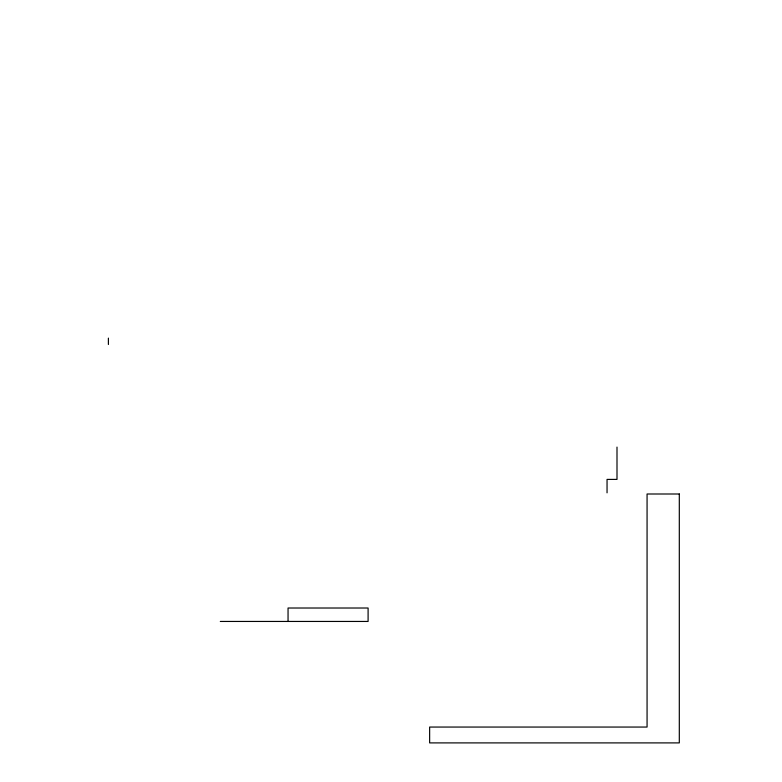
<?xml version="1.0" encoding="UTF-8"?>
<svg xmlns="http://www.w3.org/2000/svg" width="782" height="782" viewBox="0 0 782 782"><rect width="100%" height="100%" fill="white"/><g stroke="black" fill="none" stroke-linecap="round" stroke-linejoin="round"><path stroke-width="1.17" d="M220.299 621.446L368.097 621.446L368.097 608.015L288.05 608.015L288.05 621.446M616.998 447.089L616.998 479.405L607.047 479.405L607.047 492.836M108.395 338.117L108.395 344.5M679.304 493.999L647.066 493.999L647.066 727.055L429.641 727.055L429.641 742.9L679.304 742.9L679.304 493.999"/></g></svg>
